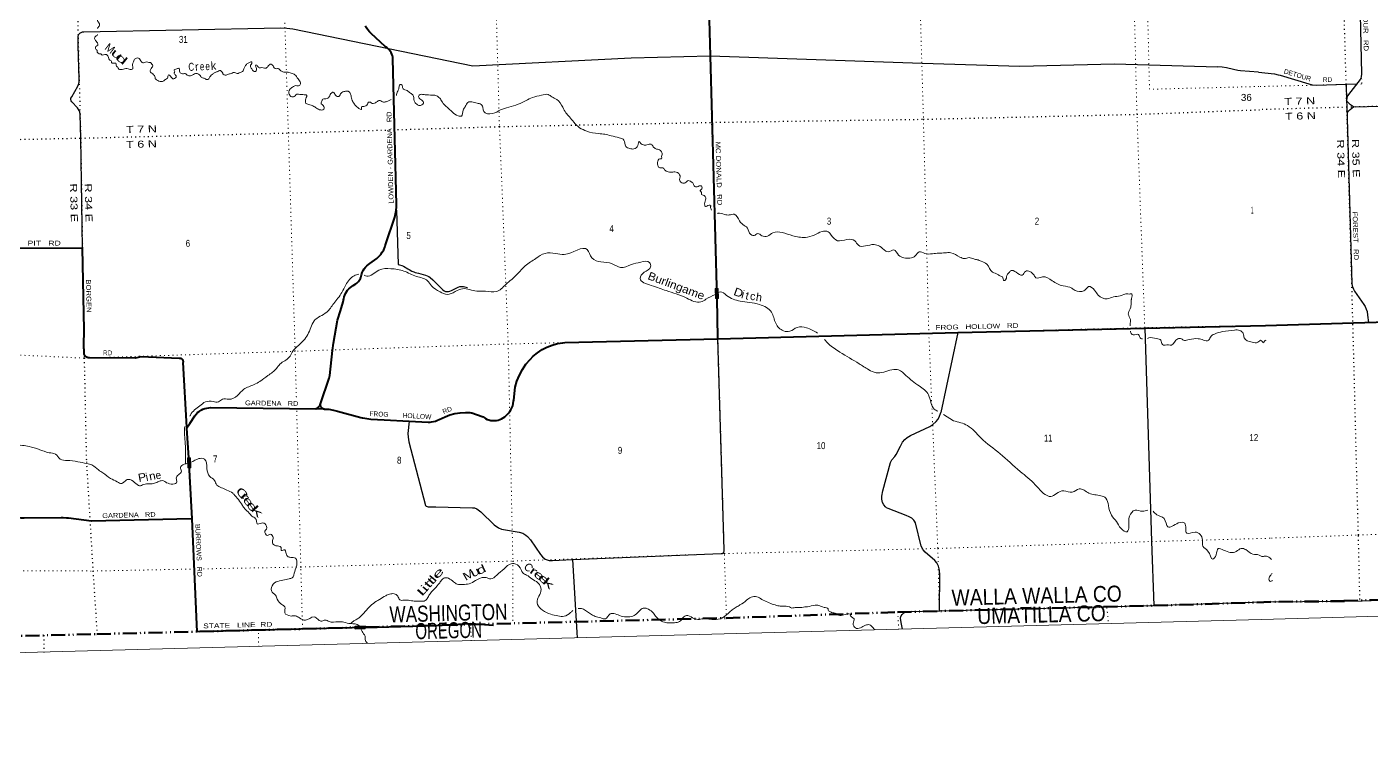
# Model space of a CAD drawing. Header units: feet. Extents: x 505285 to 763886, y -543582 to -353855.
# Drawn here: x 605453 to 639044, y -543582 to -525624 of the extents above; entities that cross this region are included whole.
import ezdxf
from ezdxf.enums import TextEntityAlignment as Align

# ---------------------------------------------------------------- set-up
doc = ezdxf.new("R2010")
doc.units = ezdxf.units.FT
doc.header["$LTSCALE"] = 70
doc.linetypes.add('DASH_DOUBLE_DOT', pattern=[9.2, 5, -1.2, 0.3, -1.2, 0.3, -1.2])
doc.linetypes.add('DOTTED', pattern=[1.5, 0.3, -1.2])
for name, color, linetype, lineweight in [('10', 7, 'DASH_DOUBLE_DOT', 60), ('12', 7, 'Continuous', 13), ('26', 7, 'Continuous', 40), ('27', 7, 'Continuous', 13), ('29', 7, 'Continuous', 25), ('30', 7, 'Continuous', 13), ('39', 7, 'Continuous', 13), ('4', 7, 'Continuous', 13), ('6', 7, 'DOTTED', 25), ('61', 7, 'Continuous', 13), ('7', 7, 'DOTTED', 13)]:
    doc.layers.add(name, color=color, linetype=linetype, lineweight=lineweight)
doc.layers.add('41', color=7, linetype='Continuous')

msp = doc.modelspace()

# ---------------------------------------------------------------- linework, layer by layer
at = {"layer": '10', "lineweight": 70}
for p, q in [((638377.19, -539979.37), (636595.66, -540000.4)), ((643862.87, -539806.6), (638357.98, -539976.29))]:
    msp.add_line(p, q, dxfattribs=at)
at = {"layer": '10'}
for points in [[(613905.96, -540634.14), (616551.87, -540561.96), (622930.67, -540404.69), (627209.91, -540256.54), (633613.1, -540093.53), (636595.18, -540000.6)], [(604773.22, -540866.11), (607203.61, -540805.23), (612342.34, -540676.8), (613655.75, -540640.97)]]:
    msp.add_lwpolyline(points, dxfattribs=at)
at = {"layer": '26'}
for p, q in [((612662.87, -535180.32), (612671.07, -535176.15)), ((609583.68, -537921.29), (609503.39, -536400.77))]:
    msp.add_line(p, q, dxfattribs=at)
for points in [[(622698.57, -532416.09), (622532.36, -526352.23), (622452.16, -523343.97)], [(612793.15, -535049.6), (613003.06, -534405.38), (613020.07, -534342.83), (613091.82, -533719.01), (613118.83, -533535.78), (613217.48, -532959.71), (613293.85, -532727.46), (613355.15, -532496.25), (613364.92, -532459.42), (613366.49, -532446.25), (613369.42, -532421.73), (613380.01, -532375.11), (613395.42, -532329.86), (613415.48, -532286.47), (613439.96, -532245.41), (613468.6, -532207.13), (613501.08, -532172.06), (613537.06, -532140.58), (613576.12, -532113.03), (613610.33, -532093.5), (613669.82, -532050.33), (613695.23, -532033.57), (613718.75, -532014.25), (613740.13, -531992.57), (613759.12, -531968.78), (613775.52, -531943.14), (613789.14, -531915.92), (613799.85, -531887.43), (613807.52, -531857.97), (613812.07, -531827.87), (613812.51, -531822.99), (613833.57, -531762.38), (613856.47, -531716.38), (613884.05, -531673.03), (613916.01, -531632.8), (613952, -531596.13), (613991.63, -531563.42), (614022.55, -531542.29), (614141.5, -531453.93), (614197.44, -531412.52), (614248.74, -531365.5), (614294.85, -531313.37), (614335.25, -531256.71), (614369.51, -531196.14), (614397.25, -531132.31), (614408.05, -531098.75), (614416.1, -531073.75), (614426.3, -531048.75), (614645.27, -530381), (614668.34, -530297.16), (614682.52, -530211.38), (614687.65, -530124.58), (614686.16, -530069.01), (614600.46, -526427.12), (614595.12, -526385.94), (614585.5, -526345.54), (614571.71, -526306.37), (614553.9, -526268.85), (614532.27, -526233.4), (614507.05, -526200.41), (614478.53, -526170.23), (614447, -526143.2), (614412.82, -526119.62), (614408.53, -526117.02), (614057.75, -525791.51), (614013.8, -525748.25), (613974.62, -525700.64), (613940.63, -525649.19), (613912.2, -525594.48)], [(609291.16, -533915.36), (609258.16, -533913.85), (608296.73, -533869.78), (608168.91, -533908.08), (607017.7, -533901.67), (607012.8, -533901.69), (606998.84, -533900.75), (606985.05, -533898.37), (606971.59, -533894.55), (606958.6, -533889.35), (606946.22, -533882.82), (606934.6, -533875.03), (606923.85, -533866.07), (606914.1, -533856.03), (606905.45, -533845.03), (606898, -533833.19), (606891.83, -533820.63), (606887, -533807.5), (606883.57, -533793.93), (606881.58, -533780.08), (606881.05, -533766.1), (606878.86, -533588.03), (606886.27, -533200.54), (606840.67, -531160.42), (604519.54, -531161.49)], [(622723.06, -533424.85), (622722.44, -533399.33), (622698.57, -532416.09)], [(636404.78, -533086.8), (638600.17, -533025.22), (643713.64, -532874.79), (649039.12, -532706.01), (649059.15, -532705.62)], [(622723.06, -533424.85), (628713.44, -533266.17), (633392.95, -533155.33), (636406.9, -533088.67)], [(612879.64, -535178.69), (612904.64, -535180.3), (612996.29, -535186.19), (613111.52, -535205.85), (613211.78, -535233.37), (613801.86, -535392.48), (613830.82, -535400.29), (613851.86, -535402.94), (614052.16, -535428.14), (614377.63, -535444.78), (615002.53, -535480.48), (615477.87, -535508.75), (615502.87, -535510.24), (615527.87, -535504.72), (615560.99, -535502.45), (615614.47, -535493.11), (615666.69, -535478.23), (615717.06, -535457.97), (615752.6, -535439.77), (615902.03, -535372.99), (616023.93, -535325.51), (616150.13, -535291.03), (616279.24, -535269.94), (616409.84, -535262.45), (616525.67, -535267.95), (616553.29, -535269.91), (616575.67, -535277.84), (616828.59, -535367.5), (616851.25, -535375.53), (616878.59, -535394), (616914.51, -535418.26), (616956.6, -535437.61), (617000.48, -535452.45), (617045.67, -535462.62), (617091.68, -535468.02), (617138, -535468.57), (617184.12, -535464.29), (617229.55, -535455.2), (617273.77, -535441.42), (617316.31, -535423.08), (617356.7, -535400.41), (617394.5, -535373.63), (617429.3, -535343.05), (617444.92, -535327.01), (617483.96, -535287.36), (617518.64, -535243.84), (617548.59, -535196.94), (617573.46, -535147.17), (617593, -535095.07), (617606.98, -535041.21), (617615.26, -534986.19), (617617.31, -534956.57), (617655.99, -534632.56), (617700.01, -534479.53), (617759.79, -534331.94), (617834.67, -534191.4), (617923.82, -534059.47), (618026.28, -533937.57), (618106.59, -533857.77), (618212.44, -533770.2), (618326.86, -533694.17), (618448.6, -533630.52), (618576.32, -533579.94), (618708.64, -533543), (618844.09, -533520.08), (618895.72, -533515.14), (622721.65, -533424.89), (622723.06, -533424.85)], [(609351.46, -533952.75), (609347.34, -533946.94), (609341.96, -533940.83), (609335.98, -533935.32), (609329.44, -533930.46), (609322.44, -533926.31), (609315.04, -533922.92), (609308.16, -533920.59), (609291.16, -533915.36)], [(609351.46, -533952.75), (609349.53, -533948.97), (609345.69, -533943.06), (609341.24, -533937.59), (609336.25, -533932.61), (609330.77, -533928.18), (609324.85, -533924.34), (609318.56, -533921.15), (609311.98, -533918.63), (609308.16, -533917.61), (609291.16, -533915.36)], [(609452.83, -535651.24), (609451.69, -535630.97), (609361.12, -534016.61), (609361.25, -534016.17), (609363.03, -534008.22), (609363.97, -534000.14), (609364.06, -533992), (609363.3, -533983.89), (609361.7, -533975.91), (609359.27, -533968.15), (609356.04, -533960.67), (609352.05, -533953.58), (609351.46, -533952.75)], [(609358.57, -533984.52), (609358.6, -533982.63), (609358.22, -533975.59), (609357.11, -533968.63), (609355.27, -533961.82), (609352.74, -533955.25), (609351.46, -533952.75)], [(612671.07, -535176.15), (612686.73, -535168.19), (612709.19, -535153.64), (612730.01, -535136.82), (612748.95, -535117.91), (612765.82, -535097.13), (612780.41, -535074.7), (612792.59, -535050.87), (612793.15, -535049.6)], [(612879.64, -535178.69), (612854.64, -535171.4), (612850.38, -535169.64), (612840.66, -535164.36), (612831.55, -535158.1), (612823.14, -535150.91), (612815.53, -535142.89), (612808.8, -535134.11), (612803.02, -535124.68), (612798.26, -535114.7), (612794.57, -535104.27), (612791.99, -535093.52), (612790.55, -535082.55), (612790.26, -535071.5), (612791.13, -535060.47), (612793.15, -535049.6)], [(609452.83, -535651.24), (609521.36, -535538.33), (609650.58, -535345.36), (609683.41, -535305.32), (609720.25, -535268.94), (609760.69, -535236.6), (609804.29, -535208.67), (609850.57, -535185.45), (609899.02, -535167.19), (609949.11, -535154.1), (610000.3, -535146.32), (610038.61, -535144.03), (612671.07, -535176.15)], [(612879.64, -535178.69), (612854.64, -535178.39), (612671.07, -535176.15)], [(609503.39, -536400.77), (609449.54, -535656.65), (609452.83, -535651.24)], [(609583.68, -537921.29), (609554.74, -537921.98), (607067.52, -537981.63), (606490.13, -537908.97), (606464.99, -537905.8), (606440.13, -537904.43), (606361.11, -537900.07), (606336.28, -537898.7), (606311.11, -537898.83), (605386.86, -537903.54), (605353.88, -537906.24), (605301.67, -537906.04), (605249.78, -537900.39), (605198.76, -537889.34), (605149.18, -537873.02), (605101.57, -537851.61), (605056.46, -537825.34), (604688.48, -537624.32)], [(613904.4, -540639.46), (609704.28, -540745.21), (609583.79, -537923.32), (609583.68, -537921.29)], [(613904.4, -540639.46), (615689.25, -540594.52), (616240.72, -540561.16), (616543.47, -540540.01), (617114.22, -540578.63)]]:
    msp.add_lwpolyline(points, dxfattribs=at)
at = {"layer": '29'}
for p, q in [((606873.67, -525749.24), (611788.94, -525644.82)), ((638423.62, -527062.09), (638431.47, -527462.33)), ((628719.74, -533264.25), (628287.68, -535261.52)), ((622878.31, -538702.56), (622722.77, -533426.01)), ((619083.89, -538942.83), (622805.74, -538794.35)), ((628261.26, -539276.85), (628251.41, -540237.05))]:
    msp.add_line(p, q, dxfattribs=at)
for points in [[(638754.98, -524569.91), (638801.97, -526799.93), (638793.31, -526873.59), (638784.64, -526908.25), (638769.49, -526936.42), (638478.26, -527311.62), (638459.35, -527343.72), (638449.06, -527371.87), (638438.78, -527407.63), (638431.47, -527462.33), (638438.24, -527612.35), (638561.67, -532037.85), (638572.5, -532102.84), (638585.49, -532141.84), (638600.65, -532183), (638626.97, -532234.34), (638865.7, -532563.9), (638894.57, -532617.38), (638920.8, -532679.46), (638941.11, -532744.11), (638957.35, -532829.69), (638976.88, -533014.14)], [(611788.94, -525644.82), (611946.08, -525653.19), (612100.54, -525671.72)], [(612100.54, -525671.72), (616594.75, -526602.52), (620551.87, -526399.53), (622524.26, -526348.35), (627824.78, -526528.52), (630269.14, -526610.01), (632634.76, -526546.2), (635207.49, -526621.52)], [(606732.95, -525888.53), (606736.58, -525850.71), (606743.79, -525828.02), (606759.26, -525800.17), (606778.85, -525780.58), (606805.65, -525764.07), (606825.24, -525756.85), (606846.89, -525751.7), (606873.67, -525749.24)], [(606758.27, -526926.51), (606738.45, -526092.29), (606732.95, -525888.53)], [(636231.57, -526758.98), (635783.97, -526723.43), (635710.11, -526711.11), (635605.47, -526689.56), (635430.05, -526646.46), (635319.26, -526627.98), (635207.49, -526621.52)], [(606782.66, -527819.08), (606775.76, -527754.75), (606763.39, -527717.62), (606715.96, -527651.61), (606575.75, -527494.83), (606561.31, -527472.14), (606548.94, -527443.25), (606555.13, -527410.25), (606575.75, -527371.05), (606726.27, -527109.06), (606746.89, -527063.68), (606759.26, -527003.86), (606758.27, -526926.51)], [(636231.57, -526758.98), (636630.41, -526802.11), (636717.26, -526819.53), (636768.98, -526832.44), (637491.02, -527051.24), (637571.13, -527070.74), (637675.05, -527081.57), (638676.39, -527051.24)], [(638604.95, -527627.51), (638552.71, -527592.86), (638526.47, -527572.83), (638502.61, -527550.43), (638466.65, -527512.7), (638449.07, -527488.88), (638431.34, -527455.85)], [(638443.65, -527775.39), (638483.71, -527727.18), (638516.83, -527693.74), (638558.94, -527657.86), (638604.95, -527627.51)], [(638604.95, -527627.51), (640666.7, -527572.83)], [(606840.63, -531160.31), (606797.75, -528407.41), (606782.66, -527819.08)], [(614690.48, -530205.51), (614729.59, -531568.59), (614761.77, -531572.06)], [(614761.77, -531572.06), (614825.69, -531590.23), (614866.92, -531607.25), (614972.08, -531675.32), (615001.99, -531692.34), (615071.06, -531728.44), (615099.93, -531741.85), (615120.55, -531751.65), (615156.63, -531762.48), (615236.02, -531782.59), (615414.38, -531830.56), (615456.65, -531846.54), (615496.86, -531863.56), (615532.94, -531889.86), (615594.8, -531947.63), (615844.3, -532197.24), (615880.38, -532221.99), (615896.88, -532230.24), (615916.47, -532236.43), (615954.61, -532240.56), (615992.76, -532238.5), (616025.75, -532231.28), (616060.8, -532217.87), (616231.95, -532131.22), (616275.25, -532115.75), (616299.99, -532112.66), (616328.86, -532113.69), (616363.91, -532118.85), (616462.89, -532139.48)], [(633386.86, -533151.41), (633555.75, -538492.79), (633615.01, -540093.53)], [(628261.26, -539276.85), (628259.47, -539206.88), (628234.85, -539109.89), (628188.69, -539025.22), (628142.53, -538968.26), (627902.48, -538758.89), (627850.16, -538695.78), (627804, -538611.11), (627656.28, -538019.96), (627634.74, -537981.47), (627616.27, -537956.84), (627563.96, -537909.12), (627502.41, -537875.25), (627428.55, -537841.38), (626973.08, -537668.96), (626933.07, -537647.41), (626905.37, -537622.78), (626868.44, -537576.6), (626837.67, -537518.09), (626819.2, -537428.81), (626819.2, -537361.07), (626843.82, -537225.6), (627034.63, -536517.45), (627068.48, -536451.25), (627139.26, -536363.51), (627176.2, -536315.78), (627286.98, -536104.88), (627336.23, -536010.97), (627391.62, -535938.62), (627453.17, -535887.81), (627533.18, -535840.1), (628013.27, -535612.26), (628093.29, -535564.53), (628173.3, -535489.1), (628213.32, -535438.29), (628247.16, -535384.42), (628287.68, -535261.52)], [(615002.5, -535478.47), (614973.11, -535788.78), (614977.23, -535879.55), (614993.73, -535999.2), (615413.61, -537590.49), (615430.87, -537608.27), (615484.48, -537620.65), (615674.18, -537624.78), (616585.57, -537645.41), (616639.18, -537649.53), (616696.92, -537674.29), (616795.9, -537752.68), (617129.94, -538074.49)], [(617129.94, -538074.49), (617237.16, -538150.83), (617311.4, -538179.71), (617410.37, -538200.34), (617752.66, -538253.97), (617843.39, -538282.85), (617917.62, -538328.24), (617962.98, -538365.37), (618041.34, -538447.89), (618284.65, -538815.09), (618334.14, -538876.97), (618404.24, -538930.61), (618503.22, -538963.62), (618589.82, -538967.74), (619083.89, -538942.83)], [(619083.89, -538942.83), (619195.04, -540766.65), (619207.32, -540899)], [(636594.28, -540000.3), (638793.29, -539974.66), (643873.63, -539805.36), (649258.4, -539675.37), (653286.77, -539583.77)], [(636594.28, -540000.3), (633590.65, -540095.22), (628247.26, -540229.09), (627420.62, -540253)], [(627331.53, -540682.3), (627311.98, -540557.22), (627283.11, -540419.01), (627284.14, -540390.64), (627289.29, -540372.07), (627299.61, -540348.87), (627323.31, -540314.31), (627349.09, -540286.98), (627367.65, -540274.08), (627394.45, -540259.64), (627434.35, -540247.05)]]:
    msp.add_lwpolyline(points, dxfattribs=at)
msp.add_arc((622805.1, -538719.26), 75.09, 270.48776, 12.85162, dxfattribs=at)
at = {"layer": '39'}
for p, q in [((632973.38, -532304.76), (632973.4, -532304.76)), ((628357.81, -535313.26), (628604.41, -535473.11))]:
    msp.add_line(p, q, dxfattribs=at)
for points in [[(605862.44, -523758.7), (605866.92, -523806.89), (605889.48, -523854.92), (605926.28, -523920.91), (605956.77, -523956.81), (606011.45, -524000.52), (606040.17, -524062.57), (606074.87, -524118.52), (606113.49, -524164.4), (606202.44, -524219.86), (606262.75, -524221.32), (606365.02, -524198.28), (606453.42, -524195.47), (606482.03, -524245.45), (606466.4, -524291.82), (606418.41, -524318.38), (606428.92, -524366.52), (606493.61, -524406.13), (606572.49, -524459.68), (606623.02, -524489.36), (606641.43, -524523.36), (606631.86, -524573.69), (606674.36, -524605.46), (606766.93, -524618.69), (606825.94, -524694.52), (606854.66, -524756.56), (606895.5, -524824.52), (606962.41, -524886.22), (607033.22, -524935.82), (607063.82, -524983.77), (607070.3, -525031.95), (607024.52, -525078.59), (606982.7, -525119.16), (606922.51, -525129.76), (606890.61, -525156.18), (606878.99, -525202.51), (606917.57, -525244.36), (606962.18, -525286.16), (607048.9, -525317.53), (607171.63, -525332.49), (607228.03, -525346.04), (607250.46, -525380.01), (607232.7, -525414.33), (607217.14, -525468.74), (607266.09, -525544.66), (607244.77, -525627.26), (607224.84, -525645.53), (607221.04, -525668.04)], [(607218.74, -525811.56), (607216.55, -525830.5), (607182.58, -525850.91), (607144.97, -525911.54), (607185.87, -525985.53), (607218.42, -526027.44), (607222.95, -526081.66), (607173.02, -526114.27), (607169.46, -526162.54), (607206.17, -526218.48), (607212.56, -526256.61), (607261.17, -526296.36), (607297.38, -526300.05), (607335.82, -526327.84), (607400.02, -526315.19), (607444.26, -526318.81), (607493.16, -526388.71), (607513.81, -526446.8), (607566.46, -526488.53), (607566.68, -526512.64), (607627.16, -526532.19), (607675.43, -526535.77), (607690.16, -526605.98), (607726.6, -526633.78), (607747.15, -526681.83), (607801.53, -526693.39), (607865.74, -526682.76), (607921.85, -526666.17), (607984.18, -526669.63), (608030.57, -526687.29), (608096.76, -526672.62), (608091.69, -526562.13), (608117.18, -526495.58), (608132.78, -526445.19), (608192.71, -526406.46), (608240.92, -526404.01), (608271.23, -526421.82), (608301.87, -526473.8), (608348.55, -526521.61), (608442.8, -526500.65), (608503.2, -526512.16), (608545.42, -526513.79), (608575.99, -526557.73), (608600.41, -526589.66), (608560.92, -526664.38), (608533.45, -526734.97), (608596.38, -526800.72), (608659.49, -526886.57), (608657.85, -526924.77)], [(608657.85, -526924.77), (608722.53, -526964.37), (608781.04, -526987.96), (608859.37, -526983.23), (608915.24, -526940.51), (608963.16, -526907.92), (608994.53, -526825.24), (609041.08, -526858.98), (609124.1, -526924.54), (609185.8, -526861.68), (609141.04, -526803.81), (609130.72, -526775.76), (609148.56, -526749.47), (609132.14, -526713.45), (609196.09, -526674.68), (609260.31, -526666.06), (609266.69, -526702.17), (609275.22, -526754.35), (609343.96, -526797.94), (609426.35, -526797.19), (609460.82, -526829.03), (609543.4, -526848.38), (609613.43, -526815.59), (609669.49, -526792.97), (609741.97, -526806.38), (609784.53, -526844.18), (609843.36, -526901.92), (609883.59, -526905.58), (609946.24, -526943.19), (609998.32, -526924.63), (610037.84, -526853.93), (610081.71, -526817.36), (610135.59, -526776.67), (610189.62, -526752.06), (610227.7, -526741.67), (610265.61, -526713.19), (610310.03, -526734.89), (610348.69, -526784.78), (610358.95, -526806.8), (610411.43, -526830.44), (610491.6, -526807.6), (610579.77, -526780.67), (610641.91, -526764.03), (610686.33, -526785.73), (610784.63, -526766.75), (610854.56, -526723.91), (610878.18, -526671.44), (610909.72, -526606.84), (610951.39, -526550.19), (611019.39, -526515.4), (611071.46, -526496.84), (611071.85, -526537.03), (611042.16, -526585.54), (611060.91, -526655.71), (611109.77, -526721.59), (611164.22, -526741.19), (611193.96, -526698.71), (611171.13, -526622.55), (611170.69, -526576.33), (611205.01, -526592.09), (611253.77, -526647.92), (611291.93, -526645.57), (611354.23, -526645), (611420.7, -526660.47), (611476.52, -526613.74), (611512.3, -526571.21), (611558.4, -526558.73), (611606.99, -526596.48), (611631.64, -526652.53), (611686.09, -526672.13), (611736.27, -526665.64), (611795.06, -526719.37), (611833.47, -526743.14), (611914, -526758.48), (612002.48, -526763.71), (612054.92, -526783.33), (612107.32, -526798.93), (612149.73, -526820.65), (612229.09, -526924.44), (612290.35, -527026.38), (612260.84, -527092.97), (612174.43, -527093.75), (612092.38, -527130.68), (612020.57, -527187.6), (611995.02, -527248.13), (612009.66, -527308.29), (612072.57, -527372.03), (612154.75, -527349.17), (612198.59, -527310.59), (612242.78, -527308.18), (612307.17, -527315.63), (612351.39, -527317.24), (612417.8, -527326.68), (612437.92, -527328.51), (612424.73, -527421.08), (612413.23, -527479.47), (612419.84, -527541.71)], [(612419.84, -527541.71), (612526.69, -527576.91), (612579.09, -527592.51), (612667.97, -527639.94), (612768.98, -527695.29), (612871.37, -527684.31), (612856.41, -527589.99), (612807.76, -527546.22), (612813.35, -527499.94), (612850.9, -527433.28), (612953.24, -527416.27), (613022.92, -527347.31), (613050.52, -527290.78), (613108.51, -527260.11), (613163.46, -527331.96), (613246.15, -527363.36), (613309.66, -527278.38), (613395.68, -527237.4), (613478.04, -527232.63), (613530.76, -527282.39), (613559.77, -527374.58), (613597.05, -527490.81), (613650.1, -527574.73), (613721.08, -527642.42), (613817.92, -527681.73), (613811.36, -527625.52), (613873.54, -527612.9), (613925.69, -527602.37), (613965.44, -527555.79), (613993.12, -527507.3), (614037.35, -527508.91), (614077.84, -527540.7), (614142.05, -527530.06), (614218.02, -527487.17), (614282.09, -527462.47), (614320.52, -527488.24), (614366.91, -527505.91), (614449.13, -527487.07), (614489.19, -527472.64), (614557.94, -527442.79)], [(614689.27, -527338.59), (614696.44, -527287.87), (614722.01, -527229.35), (614749.37, -527146.7), (614782.78, -527068.02), (614827.13, -527081.68), (614835.51, -527117.78), (614868.31, -527185.82), (614932.82, -527207.34), (615015.77, -527264.87), (615056.23, -527292.63), (615108.93, -527340.39), (615121.96, -527442.77), (615144.64, -527502.86), (615217.67, -527574.54), (615288.14, -527587.97), (615367.75, -527506.85), (615341.33, -527474.94), (615294.78, -527441.2), (615252.24, -527405.41), (615255.53, -527329.01), (615317.66, -527310.35), (615406.17, -527319.6), (615581.1, -527328.06), (615651.47, -527331.44), (615730.22, -527370.91), (615801.28, -527446.64), (615831.92, -527498.61), (615838.04, -527508.61), (615933.5, -527614.26), (616006.51, -527683.93), (616081.51, -527751.58), (616233.18, -527850.69), (616311.59, -527854), (616354.37, -527702.88), (616407.81, -527615.97), (616473.15, -527512.88), (616573.49, -527497.9), (616706.47, -527532.86), (616805.24, -527564.12), (616850.31, -527654.15), (616869.21, -527740.4), (617088.77, -527792.66), (617288.88, -527702.41), (617495.21, -527632.21), (617727.65, -527559.75), (617925.74, -527467.51), (618089.81, -527391.66), (618314.35, -527333.34), (618483.02, -527317.74), (618571.99, -527375.21), (618693.17, -527438.42), (618843.76, -527636.02), (618923.43, -527771.96), (619008.82, -527875.69)], [(619008.82, -527875.69), (619120.61, -528007.31), (619264.6, -528144.68), (619442.28, -528231.49), (619742.31, -528293.07), (619897.21, -528309.75), (620050.32, -528348.56), (620253.76, -528396.95), (620372.9, -528456.16), (620416.58, -528612.52), (620523.62, -528667.82), (620620.18, -528676.99), (620717.84, -528591.69), (620753.08, -528492.89), (620805.84, -528546.68), (620858.36, -528574.34), (620946.79, -528575.54), (621053.15, -528558.5), (621105.99, -528620.32), (621166.79, -528674.03), (621257.45, -528697.32), (621326.88, -528813.26), (621313.29, -528863.62), (621309.84, -528923.95), (621273.67, -528924.28), (621214.24, -529015.26), (621216.94, -529087.58), (621271.8, -529151.4), (621346.12, -529146.7), (621388.81, -529198.57), (621479.7, -529245.97), (621598.38, -529256.95), (621648.54, -529248.46), (621763.79, -529321.77), (621780.38, -529375.88), (621762.9, -529440.35), (621821.98, -529524.23), (621904.37, -529523.48), (621978.21, -529468.54), (622036.66, -529486.1), (622091.3, -529525.8), (622126.17, -529599.84), (622164.59, -529625.62), (622250.79, -529602.73), (622307.06, -529602.21), (622321.34, -529624.19), (622321.78, -529670.41), (622278.06, -529723.06), (622314.63, -529764.93), (622307, -529807.21), (622373.65, -529842.78), (622416.41, -529900.67), (622393.34, -530011.42), (622408.42, -530117.8), (622502.54, -530082.78), (622544.86, -530094.45), (622539.06, -530118.62), (622561.2, -530203.73)], [(622712.13, -530288.98), (622723.53, -530285.76), (622888.6, -530314.41), (623003.27, -530327.43), (623129.7, -530308.19), (623263.95, -530477.8), (623377.55, -530589.32), (623432.16, -530624.99), (623514.02, -530781.01), (623625.14, -530842.3), (623715.09, -530791.24), (623820.12, -530846.56), (623960.88, -530855.33), (624096.77, -530773.7), (624325.82, -530767.6), (624589.85, -530847.6), (624905.75, -530886.93), (625126.26, -530828.65), (625324.37, -530738.42), (625475.2, -530749.1), (625554.37, -530832.79), (625708.41, -530970.07), (625943.26, -530939.79), (626140.55, -530976.18), (626232.01, -531083.88), (626621.73, -531066.27), (626758.78, -531107.22), (626914.67, -531228.4), (626973.16, -531249.98), (627115.38, -531200.45), (627237.23, -531333.99), (627368.46, -531397.11), (627651.37, -531348.31), (627750.93, -531250.94), (627891.96, -531287.84), (628080.97, -531298.18), (628243.61, -531282.63), (628392.25, -531275.25)], [(613878.59, -531832), (613945.57, -531856.9), (614248.19, -531709.22), (614546.63, -531670.07), (614872.82, -531728.87), (615186.26, -531864.2), (615467.07, -531969.95), (615563.53, -532094.86), (615776.89, -532247.94), (615954.68, -532315.25), (616156.22, -532243.58), (616341.66, -532170.17), (616694.01, -532232.55), (616916.86, -532234.83), (617179.99, -532244.48), (617421.84, -532063.67), (617706.6, -531809.85), (617905.76, -531597.62), (618171.65, -531414.41), (618400.36, -531288.06), (618665.36, -531289.63), (618882.57, -531314.11), (619456.66, -531194), (619574.54, -531398.9), (619799.1, -531501.58), (620078.86, -531545.08), (620289.27, -531641.97), (620559, -531567.15), (620792.88, -531509), (621011.76, -531513.36), (621039.78, -531627.37), (620875.42, -531760.68), (620777.7, -531916.97), (621055.62, -532089.05), (621431.2, -532219.32), (621944.26, -532407.53), (622295.14, -532502.07), (622422.49, -532435.66), (622657.18, -532311.27)], [(628392.25, -531275.25), (628540.92, -531269.88), (628769.07, -531380.35), (628877.92, -531415.54), (628996.28, -531392.35), (629113.17, -531427.47), (629201.76, -531444.75), (629298.58, -531482.05), (629442.01, -531559.13), (629584.58, -531758.81), (629717.72, -531811.86), (629788.52, -531859.45), (629832.88, -531875.13), (629865.91, -531967.27), (629909.91, -531944.77), (629954.83, -531807.69), (629994.7, -531773.17), (630044.42, -531718.45), (630171.42, -531759.5), (630324.83, -531830.46), (630406.36, -531739.27), (630622.32, -531835.79), (630669.17, -531901.68), (630829.7, -531876.11), (631069.77, -531972.4), (631352.35, -532100.47), (631561.91, -532158.85), (631598.33, -532184.65), (631811.85, -532236.97), (631907.87, -532189.87), (631985.58, -532118.82), (632131.1, -532205.93), (632222.71, -532329.7), (632448.7, -532424.11), (632604.98, -532374.46), (632769.56, -532350.85), (632966.05, -532302.84), (632966.98, -532303.08)], [(609522.6, -535358.96), (609539.9, -535329.14), (609642.08, -535198.89), (609770.93, -535102.33), (609915.72, -534999.48), (610106.3, -534992.26), (610240.9, -534998.04), (610342.19, -534934.07), (610494.78, -534935.53), (610718.01, -534841.4), (610871.93, -534684.17), (610999.31, -534619.77), (611130.91, -534567.35), (611278.09, -534486.55), (611476.39, -534342.63), (611690.2, -534166.31), (611776.64, -534054.4), (612008.65, -533885.81), (612082.77, -533758.04), (612159.44, -533662.35), (612364.92, -533468.1), (612550.06, -533139.62), (612629.59, -532975.6), (612945.07, -532757.41), (613122.05, -532539.54), (613324.17, -532265.01), (613423.35, -532076.56), (613628.26, -531848.17), (613748.85, -531809.94)], [(622657.18, -532311.27), (622778.62, -532246.91), (622938.75, -532338.62), (623276.37, -532479.57), (623761.61, -532565.82), (624059.9, -532755.64), (624165, -533035.06), (624358.9, -533224.61), (624517.65, -533234), (624700.68, -533136.53), (624935.71, -533146.64), (625206.36, -533278.2)], [(632966.05, -532302.84), (633023.83, -532300.61), (633056.74, -532300.61), (633069.08, -532325.29), (633070.36, -532340.97)], [(633070.36, -532340.97), (633069.02, -532360.36), (633062.03, -532390.42), (633053.57, -532430.85), (633050.83, -532448.51)], [(633050.83, -532448.51), (633046.06, -532474.95), (633043.25, -532601.59), (633025.81, -532670.08), (632976.89, -532809.2), (633028.4, -532943.39), (633021.49, -533062.02), (633026.22, -533101.77)], [(633030.75, -533235.43), (633037.52, -533268.88), (633096.29, -533320.6), (633234.91, -533315.32), (633286.14, -533419.36), (633334.18, -533425.72)], [(633451.92, -533418.93), (633490.96, -533401.42), (633686.04, -533415.73), (633788.96, -533461.01), (633828.12, -533563.16), (633982.99, -533575.82), (634057.38, -533579.16), (634210.62, -533421), (634303.1, -533424.18), (634377.81, -533461.69), (634494.2, -533442.54), (634723.11, -533422.37), (634858.07, -533455.31), (634976.75, -533466.29), (635028.22, -533383.42), (635127.95, -533304.13), (635332.37, -533243.99), (635633.46, -533205.08), (635762.16, -533213.95), (635849.33, -533293.55), (635870.46, -533401.89), (636070.43, -533508.59), (636217.13, -533507.26), (636301.11, -533462.28), (636351.92, -533522.11), (636409.61, -533459.28), (636413.39, -533462.78)], [(625381.1, -533440.15), (625488.53, -533549.1), (625769.03, -533755.28), (626249.71, -534046.47), (626489.09, -534195.09), (626673.07, -534272.34), (627071.27, -534197.37), (627237.9, -534198.59), (627418.92, -534338.15), (627748.58, -534601.75), (627985.24, -534826.74), (628125.71, -535179.88), (628220.37, -535234.06)], [(604617.1, -534876.96), (604685.03, -534912.54), (604766.19, -534963.39), (604805.1, -535008.93), (604826.18, -535068.83), (604887.07, -535107.98), (604880.19, -535176.38), (604713.22, -535392.08), (604696.85, -535492.78), (604768.86, -535596.01), (604842.26, -535663.06), (604917.97, -535748.16), (604944.02, -535864.21), (605007.8, -535955.53), (605188.58, -536081.03), (605345.24, -536086.44), (605506.33, -536115.87), (605760.51, -536189.93), (606006.77, -536270.15), (606165.99, -536307.65), (606286.5, -536430.15), (606461.73, -536465.37), (606725.2, -536495.09), (606952.86, -536543.49), (607079.9, -536577.51), (607240.57, -536701.35), (607354.21, -536773.75), (607541.25, -536913.21), (607713.32, -536998.7), (607822.41, -537039.04), (607885.98, -536999.82), (607989.31, -536937.83), (608067.99, -536960.61), (608212.34, -537068.65), (608271.05, -537097.79), (608368.87, -537066.02), (608515.09, -537047.5), (608643.36, -537035.31), (608750.95, -536987.31), (608865.13, -536973.34), (608944.21, -537020.21), (609200.88, -537003.86), (609187.17, -536905.67), (609237.99, -536824.48), (609316.7, -536730.77), (609289.09, -536640.85), (609386.09, -536560.9), (609471.65, -536535.17)], [(609419.24, -536551.22), (609419.77, -536297.22), (609415.08, -536138.64), (609404.44, -535984.16), (609393.93, -535837.72), (609391.32, -535683.12), (609400.52, -535614.24)], [(628604.41, -535473.11), (628955.7, -535591.74), (629292.12, -535899.41), (629772.59, -536297.05), (630271.87, -536738.57), (630652.88, -537071.6), (630895.87, -537314.56), (631037.23, -537364.41), (631182.51, -537289.66), (631366.01, -537220.31), (631577.47, -537260.94), (631750.71, -537177.7), (631993.32, -537280.07), (632289.51, -537345.4), (632417.03, -537407.53), (632478.32, -537589.27), (632556.72, -537832.98), (632677.8, -537989.62), (632795.21, -538166.4), (632947.15, -538248.2), (632991, -538110.89), (633006.78, -537857.56), (633144.75, -537706.62), (633331.92, -537735.62), (633462.21, -537706.07)], [(609471.65, -536535.17), (609555.86, -536509.84), (609749.02, -536418.23), (609889.74, -536429.93), (609953.95, -536665.85), (610023.54, -536863.52), (610139.63, -536961.99), (610199.83, -537079.48), (610313.36, -537145.86), (610448.84, -537203.84), (610598.77, -537285.68), (610623.26, -537309.37), (610737.95, -537444.02), (610838.76, -537588.94), (610900.36, -537670.25), (611006.58, -537778.94), (611076.1, -537854.09), (611169.57, -537920.81), (611194.88, -537992.69), (611205.93, -538052.76), (611319.94, -538028.75), (611404.57, -538047.41), (611436.91, -538179.43), (611401.74, -538236.26), (611457.66, -538337.75), (611543.51, -538310.2), (611607.08, -538389.47), (611586.67, -538488.22), (611616.12, -538568.07), (611751.29, -538607.98), (611804.01, -538639.23), (611817.35, -538715.32), (611895.41, -538701.96), (611922.51, -538761.76), (611968.36, -538861.41), (612047.1, -538888.21), (612163.87, -538908.34), (612196.9, -539080.52), (612145.36, -539238.04), (612083.86, -539399.75), (612003.93, -539421.18), (611934.03, -539442.43), (611765.97, -539475.38), (611608.75, -539556.35), (611563.48, -539727.83), (611665.65, -539834.57), (611709.43, -539930.24), (611824.15, -540066.9), (611897.35, -540121.9), (611897.89, -540272.53), (612053.84, -540354.27)], [(633594.78, -537728.48), (633686.65, -537820.04), (633871, -537919.38), (633964.81, -538124.67), (634226.14, -538027.9), (634386.78, -538031.23), (634435.25, -538285.49), (634645.52, -538255.85), (634831.47, -538449.56), (634842.21, -538610.05), (634966.67, -538728.47), (635084.55, -538933.36), (635168.98, -538821.48), (635224.56, -538665.9), (635357.76, -538707.85), (635673.47, -538740.71), (635798.64, -538664.29), (635909.53, -538692.56), (636092.15, -538807.99), (636245.07, -538829.53), (636315.92, -538864.49), (636394.08, -538857.15), (636470.65, -538873.94), (636511.23, -538899.37), (636554.08, -538940.83)], [(613535.1, -540542.64), (613609.86, -540487.78), (613675.78, -540444.98), (613757.73, -540398.01), (613857.29, -540300.64), (613944.78, -540201.36), (614042.25, -540095.97), (614185.91, -539986.13), (614263.86, -539941.21), (614419.71, -539845.33), (614517.83, -539808.27), (614628.26, -539797.21), (614719.26, -539856.68), (614776.44, -539952.63), (614874.97, -539957.76), (614991.56, -539960.72), (615130.43, -539981.56), (615279.13, -539980.21), (615405.64, -539969.01), (615473.22, -539890.02), (615526.58, -539795.07), (615612.11, -539701.84), (615697.66, -539610.63), (615753.28, -539541.79), (615816.8, -539458.81), (615890.6, -539399.86), (615989.19, -539411.02), (616116.63, -539498.29), (616207.65, -539559.76), (616352.39, -539564.48), (616502.97, -539549.04), (616664.96, -539465.17), (616803.03, -539401.61), (616927.54, -539392.44), (617044.44, -539427.55), (617194.24, -539329.72), (617377.65, -539173.3), (617497.27, -539071.72), (617623.62, -539044.45), (617777.31, -539145.55), (617844.83, -539271.55), (617941.86, -539330.96), (618071.37, -539424.24), (618221.03, -539523.36), (618299.43, -539737.69), (618228.55, -539893.09), (618216.13, -540066.04), (618334.04, -540207.66), (618546.01, -540308.23), (618721.26, -540350.85), (618878.12, -540361.48), (619040.03, -540269.57), (619092.08, -540219.13)], [(636567.99, -539288.06), (636522.78, -539345.06), (636494.58, -539458), (636533.22, -539487.48), (636567.06, -539470.84), (636577.03, -539466.66)], [(619232.02, -540167.67), (619254.06, -540163.12), (619465.92, -540251.63), (619563, -540317.07), (619651.86, -540362.48), (619794.92, -540401.38), (619909.69, -540424.45), (620027.11, -540302.8), (620153.69, -540299.64), (620300.94, -540356.58), (620477.97, -540375.07), (620558.26, -540364.29), (620684.25, -540298.83), (620785.76, -540195.41), (620875.81, -540154.4), (620986.62, -540183.53), (621112.16, -540282.88), (621177.37, -540376.75), (621282.72, -540466.23), (621417.85, -540517.25), (621540.51, -540524.17), (621638.96, -540521.27), (621757.27, -540494.07), (621854.77, -540390.68), (621934.71, -540343.73), (622089.96, -540396.58), (622218.99, -540439.62), (622349.44, -540420.35), (622423.81, -540421.68), (622572.71, -540440.42), (622779.54, -540422.46), (622933.37, -540326.61), (623001.11, -540263.69), (623076.86, -540198.69), (623176.72, -540133.47), (623272.65, -540076.32), (623438.33, -539958.25), (623552.15, -539880.84), (623692.76, -539873.53), (623817.96, -539936.71), (624118.64, -540066.62), (624255.63, -540101.55), (624344.13, -540108.78), (624511.07, -540123.34), (624565.64, -540155)], [(624565.64, -540155), (624682.06, -540139.87), (624820.71, -540138.61), (624890.95, -540127.92), (624963.24, -540121.24), (625147.79, -540085.39), (625238.28, -540090.6), (625373.37, -540137.6), (625472.17, -540170.87), (625478.56, -540209), (625500.89, -540232.91), (625563.51, -540266.51), (625676.27, -540289.6), (625771.22, -540340.99), (625901.59, -540313.68), (626030.12, -540304.47), (626066.35, -540310.17), (626034.27, -540318.5), (626067.02, -540380.5), (626125.73, -540426.19), (626102.71, -540540.96), (626158.03, -540653), (626284.59, -540647.83), (626406.6, -540586.43), (626508.96, -540571.43), (626600.15, -540650.99), (626642.77, -540694.82)], [(612053.84, -540354.27), (612164.21, -540352.41), (612265.37, -540398.92), (612414.89, -540456.66), (612628.33, -540376.76), (612725.64, -540433.37), (612796.76, -540484.4), (612910.68, -540454.37), (613007.65, -540490.9), (613228.53, -540495.23), (613371.29, -540508.9), (613542.51, -540544.18), (613752.04, -540588.87), (613798.47, -540679.02)], [(613797.53, -540677.4), (613865.94, -540795.84), (613903.15, -540859.48), (613910.94, -540963.79), (613943.83, -541009.43), (613963.94, -541038.53)]]:
    msp.add_spline(points, degree=3, dxfattribs=at)
at = {"layer": '4'}
msp.add_lwpolyline([(505285.47, -360804.74), (536860.22, -360087.99), (568433.96, -359327.81), (600006.62, -358524.19), (631578.15, -357677.15), (663148.48, -356786.68), (694717.55, -355852.8), (726285.32, -354875.48), (757851.71, -353854.74), (763886.04, -536576.2), (732068.3, -537605.06), (700249.18, -538590.15), (668428.73, -539531.49), (636607.03, -540429.04), (604784.11, -541282.83), (572960.06, -542092.84), (541134.91, -542859.08), (509308.75, -543581.54)], close=True, dxfattribs=at)
msp.add_lwpolyline([(505285.47, -360804.74), (536860.22, -360087.99), (568433.96, -359327.81), (600006.62, -358524.19), (631578.15, -357677.15), (663148.48, -356786.68), (694717.55, -355852.8), (726285.32, -354875.48), (757851.71, -353854.74), (763886.04, -536576.2), (732068.3, -537605.06), (700249.18, -538590.15), (668428.73, -539531.49), (636607.03, -540429.04), (604784.11, -541282.83), (572960.06, -542092.84), (541134.91, -542859.08), (509308.75, -543581.54)], close=True, dxfattribs=at)
at = {"layer": '6'}
for p, q in [((638423, -527062.19), (638354.68, -524805.65)), ((638436.46, -527633.54), (638422.63, -527062.19)), ((638437.57, -527633.54), (636255.66, -527694.84)), ((640973.73, -527565.48), (638436.46, -527633.54)), ((638587.38, -532990.31), (638437.57, -527633.17)), ((605873.23, -540835.59), (605876.52, -541267.35))]:
    msp.add_line(p, q, dxfattribs=at)
for points in [[(606543.54, -517635.03), (606549.48, -517801.4), (606660.65, -523067.69), (606797.13, -528405.86), (606884.14, -533905.54), (606940, -536495.51), (607102.66, -539228.28), (607207.66, -540807.17)], [(604448.74, -528453.31), (606797.13, -528405.86), (611988.03, -528276.56), (617262.74, -528117.73), (622562.42, -528010.71), (627856.59, -527933.9), (633192.12, -527810.2), (636255.66, -527694.84)], [(638764.89, -539939.52), (638725.91, -538328.85), (638587.38, -532989.93)]]:
    msp.add_lwpolyline(points, dxfattribs=at)
at = {"layer": '61'}
for p, q in [((622652.39, -532168.26), (622727.36, -532166.09)), ((622659.65, -532418.16), (622652.39, -532168.26)), ((609538.71, -536397.38), (609554, -536646.91)), ((609554, -536646.91), (609479.14, -536651.5)), ((613655.46, -540606.64), (613905.38, -540600.31)), ((613905.38, -540600.31), (613907.28, -540675.28))]:
    msp.add_line(p, q, dxfattribs=at)
for points in [[(622727.36, -532166.09), (622734.61, -532415.98), (622659.65, -532418.16)], [(609479.14, -536651.5), (609463.85, -536401.96), (609538.71, -536397.38)], [(613907.28, -540675.28), (613657.36, -540681.61), (613655.46, -540606.64)]]:
    msp.add_lwpolyline(points, dxfattribs=at)
for points in [[(622660.61, -532176.02), (622719.59, -532174.31), (622726.38, -532408.21), (622667.41, -532409.93)], [(609472.32, -536409.45), (609531.21, -536405.85), (609545.52, -536639.41), (609486.63, -536643.02)], [(613663.65, -540614.43), (613897.58, -540608.5), (613899.08, -540667.48), (613665.15, -540673.41)]]:
    msp.add_lwpolyline(points, close=True, dxfattribs=at)
at = {"layer": '7'}
for p, q in [((638759.12, -524707.18), (638810.32, -527052.64)), ((636239.01, -527116.21), (633506.44, -527183.77)), ((638810.32, -527052.64), (636239.01, -527116.21)), ((636551.37, -538406.68), (638725.46, -538328.74)), ((638725.46, -538328.35), (643833.83, -538167.76)), ((627237.35, -540691.91), (627216.2, -540272.5)), ((632439.03, -540145.48), (632484.14, -540543.6)), ((611247.73, -541116.95), (611236.75, -540705.4)), ((616556.9, -540977.63), (616545.51, -540541.98))]:
    msp.add_line(p, q, dxfattribs=at)
for points in [[(627036.39, -494995.05), (627062.97, -496091.22), (627152.64, -501392.01), (627249.32, -506679.11), (627389.68, -511962.52), (627560.37, -517306.14), (627704.43, -522618.08), (627856.59, -527933.9), (627991.23, -533282.14), (628216.78, -538665.02), (628251.27, -540229.02)], [(633614.69, -540092.81), (633557.49, -538491.02), (633388.76, -533145.36), (633192.12, -527810.2), (633057.82, -522482.03), (632881.99, -517190.71), (632697.89, -511885.47), (632586.18, -506587.05), (632452.56, -501299.04), (632318.33, -495974.89), (632281.11, -494842.75)], [(616510.17, -495260.1), (616532.32, -496332.23), (616619.51, -501604.96), (616729.9, -506943.57), (616919.57, -512222.61), (616965.84, -517568.32), (617262.74, -528117.73), (617481.16, -533552.95), (617597.05, -538979.84), (617593.44, -540546.49)], [(612186.72, -534881.64), (612156.64, -533734.7), (611988.03, -528276.56), (611815.91, -522967.1), (611682.15, -517671.06), (611553.97, -512348.82), (611516.38, -508172.93)], [(633506.44, -527183.77), (633387.68, -522472.39), (633368.07, -521882.32), (634035.32, -521867.52)], [(622685.16, -532168.02), (622562.42, -528010.71), (622444.64, -523343.01)], [(622934.82, -540412.65), (622881.32, -538792.73), (622722.26, -533424.81), (622692.39, -532413.01)], [(636420.92, -533086.43), (633388.76, -533145.36), (627991.23, -533282.14), (622722.26, -533424.81), (617481.16, -533552.95), (612156.64, -533734.7), (606884.14, -533905.54), (604588.45, -533797.84)], [(612342.34, -540676.8), (612298.09, -539129.03), (612194.46, -535177.14)], [(609865.73, -539175.5), (612298.09, -539129.03), (617597.05, -538979.84), (622881.32, -538792.73), (628216.78, -538665.02), (633557.49, -538491.02), (636550.49, -538408.2)], [(604730.35, -539226.18), (607102.66, -539228.28), (609615, -539180.29)]]:
    msp.add_lwpolyline(points, dxfattribs=at)

# ---------------------------------------------------------------- texts
at = {"layer": '10'}
for s, width, p in [('WASHINGTON', 0.8, (614519.34, -540515.84)), ('OREGON', 0.7, (615165.58, -540934.05))]:
    msp.add_text(s, height=400, rotation=1.435, dxfattribs=dict(at, width=width)).set_placement(p)
at = {"layer": '12', "width": 0.9}
for s, p in [('WALLA WALLA CO', (628564.84, -540094.95)), ('UMATILLA CO', (629206.68, -540556.86))]:
    msp.add_text(s, height=400, rotation=1.412, dxfattribs=at).set_placement(p)
at = {"layer": '27'}
for s, rotation, width, p in [('LOWDEN - GARDENA   RD', 91.348, 1.15, (614616.25, -530044.34)), ('MC DONALD   RD', 271.691, 1.2, (622662.6, -528493.83)), ('SAND   PIT   RD', 0.021, 1.35, (604687.77, -531091.43)), ('BORGEN   ', 271.138, 1.2, (606931.2, -531938.09)), ('FROG   HOLLOW   RD', 1.452, 1.25, (628161.14, -533201.44)), ('RD', 359.681, 0.8, (607355.29, -533833.55)), ('GARDENA   RD', 359.301, 1.15, (610903.67, -535084.58)), ('FROG', 357.073, 0.9, (614010.69, -535351.43)), ('HOLLOW', 356.73, 0.95, (614839.69, -535394.35)), ('GARDENA   RD', 1.374, 1.15, (607338.08, -537905.12)), ('BURROWS   RD', 272.469, 1.1, (609659.55, -538055.32)), ('STATE   LINE  RD', 1.432, 1.3, (609861.3, -540662.11))]:
    msp.add_text(s, height=120, rotation=rotation, dxfattribs=dict(at, width=width)).set_placement(p)
msp.add_text('RD', height=120, rotation=22.08, dxfattribs=at).set_placement((615867.32, -535306.07))
at = {"layer": '30'}
for s, rotation, width, p in [('DETOUR   RD', 271.251, 1.2, (638848.76, -525606.1)), ('RD', 1.416, 0.85, (637955.26, -527003.76)), ('FOREST   RD', 271.598, 1.2, (638598.57, -530849.88))]:
    msp.add_text(s, height=120, rotation=rotation, dxfattribs=dict(at, width=width)).set_placement(p, align=Align.CENTER)
msp.add_text('DETOUR', height=120, rotation=343.142, dxfattribs=at).set_placement((637185.85, -526885.63), align=Align.CENTER)
at = {"layer": '41'}
for s, rotation, p in [('M', 322.683, (607379.09, -526175.01)), ('r', 3.665, (609660.47, -526718.46)), ('k', 4.597, (610055.92, -526701.72)), ('i', 343.855, (623291.05, -532400.18)), ('t', 347.405, (623398.28, -532429.26)), ('c', 354.905, (623516.94, -532448.85)), ('h', 351.059, (623660, -532470.78)), ('i', 11.384, (608440.59, -536979.79)), ('C', 315.166, (617851.45, -539139.9))]:
    msp.add_text(s, height=200, rotation=rotation, dxfattribs=at).set_placement(p)
for s, rotation, width, p in [('u', 321.622, 1.9, (607531.73, -526299.28)), ('d', 321.099, 2, (607641.74, -526408.12)), ('C', 2.365, 0.75, (609492.39, -526725.99)), ('e', 1.026, 0.75, (609778.02, -526713.22)), ('e', 1.597, 0.75, (609916.81, -526708.05)), ('Burlingame', 339.355, 1.1, (620950.37, -531927.6)), ('D', 339.855, 1.2, (623093.58, -532320.44)), ('P', 10.559, 1.15, (608250.46, -537000.98)), ('e', 8.095, 0.9, (608684.61, -536938.01)), ('n', 11.677, 1.1, (608525.7, -536965.36)), ('C', 310.725, 1.6, (610655.69, -537234.22)), ('r', 313.487, 2.2, (610762.14, -537360.92)), ('e', 306.062, 1.7, (610833.82, -537446.71)), ('e', 305.854, 1.7, (610924.98, -537566.47)), ('k', 314.289, 2.25, (611028.85, -537693.53)), ('d', 25.152, 1.55, (616741.28, -539332.12)), ('t', 48.737, 1.85, (615581.81, -539593.26)), ('l', 50.644, 1.6, (615650.89, -539513.46)), ('e', 47.583, 1.95, (615702.06, -539451.21)), ('M', 29.872, 1.3, (616416.56, -539479.25)), ('u', 27.402, 1.55, (616598.02, -539394.28)), ('r', 324.295, 1.85, (617993.46, -539258.02)), ('e', 321.312, 1.8, (618090.41, -539330.16)), ('e', 319.656, 1.85, (618205.34, -539417.72)), ('k', 318.578, 2.1, (618313.69, -539514.6)), ('L', 48.253, 1.95, (615321.34, -539879.33)), ('i', 50.405, 1.65, (615435.69, -539760.22)), ('t', 49.479, 1.8, (615505.58, -539676.04))]:
    msp.add_text(s, height=200, rotation=rotation, dxfattribs=dict(at, width=width)).set_placement(p)
at = {"layer": '6', "width": 1.35}
for s, rotation, p in [('T 7 N', 1.606, (636876.79, -527577.27)), ('T 6 N', 1.606, (636893.76, -527950.62)), ('T 7 N', 1.427, (607932.44, -528277.55)), ('T 6 N', 1.427, (607931.98, -528652.68)), ('R 34 E', 271.602, (638190.14, -528442.19)), ('R 35 E', 271.602, (638563.12, -528428.84)), ('R 33 E', 271.465, (606529.57, -529541.05)), ('R 34 E', 271.465, (606896.68, -529540.82))]:
    msp.add_text(s, height=175, rotation=rotation, dxfattribs=at).set_placement(p)
at = {"layer": '7'}
for s, width, p in [('31', 0.85, (609252.35, -526025.46)), ('36', 1.05, (635789.36, -527475.33)), ('3', 0.85, (625443.05, -530569.75)), ('2', 0.85, (630638.75, -530568.58)), ('1', 0.4, (636039.68, -530290.97)), ('4', 0.85, (620008.41, -530755.36)), ('6', 0.85, (609421.54, -531123.82)), ('5', 0.85, (614936.95, -530929.27)), ('10', 0.85, (625186.83, -536181.69)), ('11', 0.65, (630872.37, -535992.34)), ('12', 0.85, (636001.78, -535979.29)), ('7', 0.85, (610104.8, -536513.59)), ('8', 0.85, (614702.11, -536545.44)), ('9', 0.85, (620220.44, -536300.05))]:
    msp.add_text(s, height=175, dxfattribs=dict(at, width=width)).set_placement(p)

doc.saveas('drawing.dxf')
